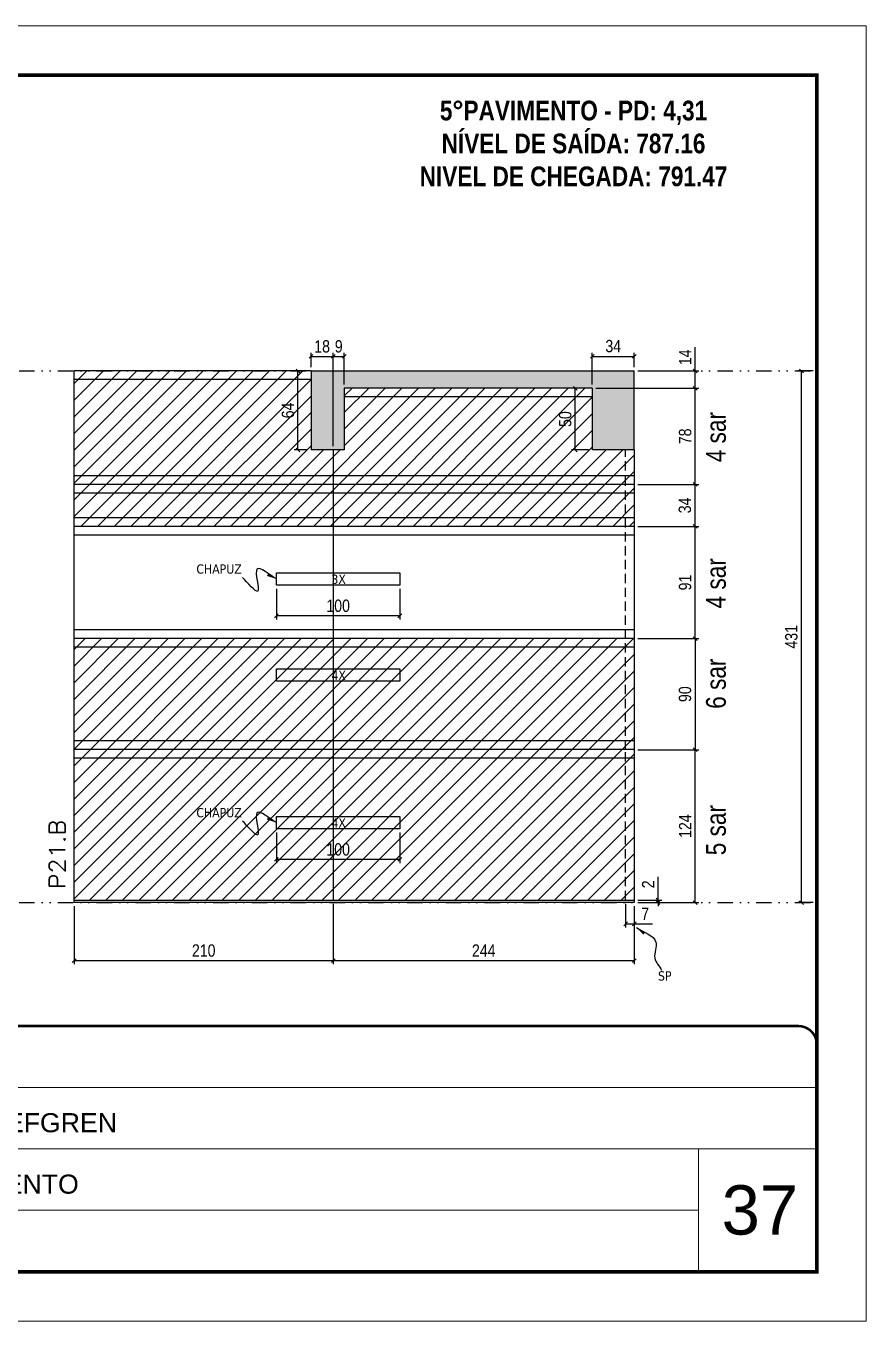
# Model space of a CAD drawing. Extents: x 14400 to 27878, y -21631 to 6985.
# Drawn here: x 15217 to 15898, y -4402 to -3352 of the extents above; entities that cross this region are included whole.
import ezdxf

# ---------------------------------------------------------------- set-up
doc = ezdxf.new("R2010")
doc.units = 0
for name, pattern in [('CONTINUO', [0]), ('DASHED', [0.75, 0.5, -0.25]), ('DIVIDE2', [0.625, 0.25, -0.125, 0, -0.125, 0, -0.125]), ('HIDDEN', [0.375, 0.25, -0.125])]:
    doc.linetypes.add(name, pattern=pattern)
for name, color, linetype, lineweight in [('CARIMBO', 255, 'Continuous', 9), ('Folhas', 255, 'Continuous', 9), ('Hachura', 251, 'Continuous', 9), ('SARRAFO DE PRESSAO', 251, 'DASHED', 9), ('Texto Seção', 7, 'Continuous', 15)]:
    doc.layers.add(name, color=color, linetype=linetype, lineweight=lineweight)
for name, color, linetype in [('COTA', 241, 'Continuous'), ('NOMENCLATURA', 7, 'Continuous'), ('Nível', 160, 'Continuous'), ('Painéis', 200, 'Continuous'), ('SARR_2.2x10', 60, 'Continuous'), ('SARR_2.2x7', 40, 'Continuous'), ('Sarrafo de Pressão', 42, 'HIDDEN'), ('texto', 7, 'Continuous')]:
    doc.layers.add(name, color=color, linetype=linetype)
doc.styles.add('ARIAL', font='arial.ttf')
doc.styles.add('ARIAL_NARROW', font='ARIALN.TTF', dxfattribs={"height": 0.2})
doc.styles.add('COTA TECNICA', font='techl___.ttf', dxfattribs={"height": 10})
doc.styles.add('COTA TECNICA-50', font='techl___.ttf', dxfattribs={"height": 10})
doc.styles.add('REGUA-120', font='ROMANS.shx', dxfattribs={"height": 15})
doc.styles.add('ROMANC', font='techb___.ttf', dxfattribs={"height": 2.5})
doc.styles.get("Standard").update_dxf_attribs({"font": 'arial.ttf'})
doc.dimstyles.new('COTA PAINEL-50', dxfattribs={"dimtxt": 10, "dimasz": 3, "dimexe": 3, "dimexo": 3, "dimgap": 3, "dimtad": 1, "dimdec": 1, "dimzin": 12, "dimdsep": 46, "dimtxsty": 'COTA TECNICA-50', "dimblk1": 'OBLIQUE', "dimblk2": 'OBLIQUE', "dimsah": 1, "dimcen": 0.9, "dimclrd": 4, "dimclre": 4, "dimclrt": 240, "dimadec": 1, "dimazin": 3, "dimtfac": 1, "dimtdec": 1, "dimtmove": 0, "dimatfit": 3, "dimfxl": 1, "dimtolj": 1, "dimtzin": 12, "dimarcsym": 0})
doc.dimstyles.new('PAINEL', dxfattribs={"dimtxt": 10, "dimasz": 3, "dimexe": 3, "dimexo": 3, "dimgap": 3, "dimtad": 1, "dimdec": 1, "dimzin": 12, "dimdsep": 46, "dimtxsty": 'COTA TECNICA', "dimblk1": 'OBLIQUE', "dimblk2": 'OBLIQUE', "dimsah": 1, "dimcen": 0.9, "dimclrd": 4, "dimclre": 4, "dimclrt": 240, "dimadec": 1, "dimazin": 3, "dimtfac": 1, "dimtdec": 1, "dimtmove": 0, "dimatfit": 3, "dimfxl": 1, "dimtolj": 1, "dimtzin": 12, "dimarcsym": 0})
doc.dimstyles.get("Standard").update_dxf_attribs({"dimtxt": 0.18, "dimasz": 0.18, "dimexe": 0.18, "dimexo": 0.0625, "dimgap": 0.09, "dimtad": 0, "dimtih": 1, "dimtoh": 1, "dimdec": 4, "dimzin": 0, "dimdsep": 46, "dimtxsty": 'Standard', "dimcen": 0.09, "dimadec": 0, "dimazin": 0, "dimtfac": 1, "dimtdec": 4, "dimtofl": 0, "dimtmove": 0, "dimatfit": 3, "dimfxl": 1, "dimtolj": 1, "dimtzin": 0, "dimarcsym": 0})

# ---------------------------------------------------------------- blocks, each defined once
blk = doc.blocks.new('9999999999')
at = {"color": 30, "linetype": 'CONTINUO'}
for p, q in [((98564.6, 34379.6), (99584, 34379.6)), ((98564.6, 34329.8), (99488, 34329.8)), ((99584, 34329.8), (99488, 34329.8)), ((99488, 34329.8), (99488, 34230.2)), ((98564.6, 34280), (99488, 34280))]:
    blk.add_line(p, q, dxfattribs=at)
at = {"color": 30, "linetype": 'CONTINUO', "const_width": 2}
blk.add_lwpolyline([(99584, 34230.2), (99584, 34414.4, 0.414214), (99569, 34429.4), (98229, 34429.4, 0.414214), (98214, 34414.4), (98214, 34245.2, 0.414214), (98229, 34230.2), (99584, 34230.2)], format="xyb", dxfattribs=at)
at = {"layer": 'Folhas'}
blk.add_lwpolyline([(98139, 34190.2), (99624, 34190.2), (99624, 35240.2), (98139, 35240.2)], close=True, dxfattribs=at)
at = {"layer": 'Folhas', "color": 30, "const_width": 3}
blk.add_lwpolyline([(98214, 34230.2), (99584, 34230.2), (99584, 35200.2), (98214, 35200.2)], close=True, dxfattribs=at)
at = {"color": 7, "linetype": 'Continuous', "ltscale": 5, "style": 'ARIAL'}
for s, p in [('LEAF LOEFGREN', (98837.7, 34343.3)), ('5°PAVIMENTO', (98837.7, 34293.5))]:
    blk.add_text(s, height=15.483, dxfattribs=at).set_placement(p)
blk = doc.blocks.new('_Oblique')
at = {"color": 0, "linetype": 'ByBlock', "lineweight": -2}
blk.add_line((-0.5, -0.5), (0.5, 0.5), dxfattribs=at)
blk = doc.blocks.new('*D1167')
at = {"layer": 'COTA', "color": 4, "lineweight": -2, "transparency": 16777216}
for p, q in [((15703.5, -4064.2), (15703.5, -4083.4)), ((15710.5, -4066.2), (15710.5, -4083.4)), ((15703.5, -4080.4), (15710.5, -4080.4)), ((15710.5, -4080.4), (15725.2, -4080.4))]:
    blk.add_line(p, q, dxfattribs=at)
at = {"layer": 'Defpoints', "color": 0, "transparency": 16777216}
for p in [(15703.5, -4061.2), (15710.5, -4063.2), (15710.5, -4080.4)]:
    blk.add_point(p, dxfattribs=at)
at = {"layer": 'COTA', "color": 4, "lineweight": -2, "transparency": 16777216, "xscale": 3, "yscale": 3, "zscale": 3, "rotation": 180}
blk.add_blockref('_Oblique', (15703.5, -4080.4), dxfattribs=at)
at = {"layer": 'COTA', "color": 4, "lineweight": -2, "transparency": 16777216, "xscale": 3, "yscale": 3, "zscale": 3}
blk.add_blockref('_Oblique', (15710.5, -4080.4), dxfattribs=at)
at = {"layer": 'COTA', "color": 240, "transparency": 16777216, "insert": (15719.4, -4072.3), "char_height": 10, "attachment_point": 5, "style": 'COTA TECNICA-50'}
blk.add_mtext('\\A1;7', dxfattribs=at)
blk = doc.blocks.new('*D1168')
at = {"layer": 'COTA', "color": 4, "lineweight": -2, "transparency": 16777216}
for p, q in [((15729.8, -4061.2), (15729.8, -4042.4)), ((15713.5, -4061.2), (15732.8, -4061.2)), ((15713.5, -4063.2), (15732.8, -4063.2)), ((15729.8, -4063.2), (15729.8, -4061.2)), ((15729.8, -4063.2), (15729.8, -4066.2))]:
    blk.add_line(p, q, dxfattribs=at)
at = {"layer": 'Defpoints', "color": 0, "transparency": 16777216}
for p in [(15710.5, -4061.2), (15710.5, -4063.2), (15729.8, -4063.2)]:
    blk.add_point(p, dxfattribs=at)
at = {"layer": 'COTA', "color": 4, "lineweight": -2, "transparency": 16777216, "xscale": 3, "yscale": 3, "zscale": 3}
for p, rotation in [((15729.8, -4061.2), 270), ((15729.8, -4063.2), 90)]:
    blk.add_blockref('_Oblique', p, dxfattribs=dict(at, rotation=rotation))
at = {"layer": 'COTA', "color": 240, "transparency": 16777216, "insert": (15721.8, -4048.4), "char_height": 10, "attachment_point": 5, "rotation": 90, "style": 'COTA TECNICA-50'}
blk.add_mtext('\\A1;2', dxfattribs=at)
blk = doc.blocks.new('*D1184')
at = {"layer": 'COTA', "color": 4, "linetype": 'ByBlock', "lineweight": -2, "transparency": 16777216}
for p, q in [((15420.5, -4006.3), (15420.5, -4031.2)), ((15520.5, -4006.3), (15520.5, -4031.2)), ((15520.5, -4028.2), (15420.5, -4028.2))]:
    blk.add_line(p, q, dxfattribs=at)
at = {"layer": 'Defpoints', "color": 0, "linetype": 'ByBlock', "transparency": 16777216}
for p in [(15420.5, -4003.3), (15520.5, -4003.3), (15420.5, -4028.2)]:
    blk.add_point(p, dxfattribs=at)
at = {"layer": 'COTA', "color": 4, "linetype": 'ByBlock', "lineweight": -2, "transparency": 16777216, "xscale": 3, "yscale": 3, "zscale": 3, "rotation": 180}
blk.add_blockref('_Oblique', (15420.5, -4028.2), dxfattribs=at)
at = {"layer": 'COTA', "color": 4, "linetype": 'ByBlock', "lineweight": -2, "transparency": 16777216, "xscale": 3, "yscale": 3, "zscale": 3}
blk.add_blockref('_Oblique', (15520.5, -4028.2), dxfattribs=at)
at = {"layer": 'COTA', "color": 240, "linetype": 'ByBlock', "transparency": 16777216, "insert": (15470.5, -4020.1), "char_height": 10, "attachment_point": 5, "style": 'COTA TECNICA'}
blk.add_mtext('\\A1;100', dxfattribs=at)
blk = doc.blocks.new('*D1185')
at = {"layer": 'COTA', "color": 4, "lineweight": -2, "transparency": 16777216}
for p, q in [((15256.5, -4066.2), (15256.5, -4113.2)), ((15466.5, -4064.2), (15466.5, -4113.2)), ((15256.5, -4110.2), (15466.5, -4110.2))]:
    blk.add_line(p, q, dxfattribs=at)
at = {"layer": 'Defpoints', "color": 0, "transparency": 16777216}
for p in [(15256.5, -4063.2), (15466.5, -4061.2), (15466.5, -4110.2)]:
    blk.add_point(p, dxfattribs=at)
at = {"layer": 'COTA', "color": 4, "lineweight": -2, "transparency": 16777216, "xscale": 3, "yscale": 3, "zscale": 3, "rotation": 180}
blk.add_blockref('_Oblique', (15256.5, -4110.2), dxfattribs=at)
at = {"layer": 'COTA', "color": 4, "lineweight": -2, "transparency": 16777216, "xscale": 3, "yscale": 3, "zscale": 3}
blk.add_blockref('_Oblique', (15466.5, -4110.2), dxfattribs=at)
at = {"layer": 'COTA', "color": 240, "transparency": 16777216, "insert": (15361.5, -4102.1), "char_height": 10, "attachment_point": 5, "style": 'COTA TECNICA'}
blk.add_mtext('\\A1;210', dxfattribs=at)
blk = doc.blocks.new('*D1186')
at = {"layer": 'COTA', "color": 4, "lineweight": -2, "transparency": 16777216}
for p, q in [((15466.5, -4064.2), (15466.5, -4113.2)), ((15710.5, -4066.2), (15710.5, -4113.2)), ((15466.5, -4110.2), (15710.5, -4110.2))]:
    blk.add_line(p, q, dxfattribs=at)
at = {"layer": 'Defpoints', "color": 0, "transparency": 16777216}
for p in [(15466.5, -4061.2), (15710.5, -4063.2), (15710.5, -4110.2)]:
    blk.add_point(p, dxfattribs=at)
at = {"layer": 'COTA', "color": 4, "lineweight": -2, "transparency": 16777216, "xscale": 3, "yscale": 3, "zscale": 3, "rotation": 180}
blk.add_blockref('_Oblique', (15466.5, -4110.2), dxfattribs=at)
at = {"layer": 'COTA', "color": 4, "lineweight": -2, "transparency": 16777216, "xscale": 3, "yscale": 3, "zscale": 3}
blk.add_blockref('_Oblique', (15710.5, -4110.2), dxfattribs=at)
at = {"layer": 'COTA', "color": 240, "transparency": 16777216, "insert": (15588.5, -4102.1), "char_height": 10, "attachment_point": 5, "style": 'COTA TECNICA'}
blk.add_mtext('\\A1;244', dxfattribs=at)
blk = doc.blocks.new('*D1194')
at = {"layer": 'COTA', "color": 4, "lineweight": -2, "transparency": 16777216}
for p, q in [((15713.5, -3939.2), (15762.9, -3939.2)), ((15759.9, -4063.2), (15759.9, -3939.2)), ((15713.5, -4063.2), (15762.9, -4063.2))]:
    blk.add_line(p, q, dxfattribs=at)
at = {"layer": 'Defpoints', "color": 0, "transparency": 16777216}
for p in [(15710.5, -3939.2), (15759.9, -3939.2), (15710.5, -4063.2)]:
    blk.add_point(p, dxfattribs=at)
at = {"layer": 'COTA', "color": 4, "lineweight": -2, "transparency": 16777216, "xscale": 3, "yscale": 3, "zscale": 3}
for p, rotation in [((15759.9, -3939.2), 90), ((15759.9, -4063.2), 270)]:
    blk.add_blockref('_Oblique', p, dxfattribs=dict(at, rotation=rotation))
at = {"layer": 'COTA', "color": 240, "transparency": 16777216, "insert": (15751.8, -4001.2), "char_height": 10, "attachment_point": 5, "rotation": 90, "style": 'COTA TECNICA'}
blk.add_mtext('\\A1;124', dxfattribs=at)
blk = doc.blocks.new('*D1195')
at = {"layer": 'COTA', "color": 4, "lineweight": -2, "transparency": 16777216}
for p, q in [((15679.5, -3646.2), (15762.9, -3646.2)), ((15759.9, -3724.2), (15759.9, -3646.2)), ((15713.5, -3724.2), (15762.9, -3724.2))]:
    blk.add_line(p, q, dxfattribs=at)
at = {"layer": 'Defpoints', "color": 0, "transparency": 16777216}
for p in [(15676.5, -3646.2), (15759.9, -3646.2), (15710.5, -3724.2)]:
    blk.add_point(p, dxfattribs=at)
at = {"layer": 'COTA', "color": 4, "lineweight": -2, "transparency": 16777216, "xscale": 3, "yscale": 3, "zscale": 3}
for p, rotation in [((15759.9, -3646.2), 90), ((15759.9, -3724.2), 270)]:
    blk.add_blockref('_Oblique', p, dxfattribs=dict(at, rotation=rotation))
at = {"layer": 'COTA', "color": 240, "transparency": 16777216, "insert": (15751.8, -3685.2), "char_height": 10, "attachment_point": 5, "rotation": 90, "style": 'COTA TECNICA'}
blk.add_mtext('\\A1;78', dxfattribs=at)
blk = doc.blocks.new('*D1196')
at = {"layer": 'COTA', "color": 4, "lineweight": -2, "transparency": 16777216}
for p, q in [((15673.5, -3646.2), (15659.7, -3646.2)), ((15662.7, -3696.2), (15662.7, -3646.2)), ((15673.5, -3696.2), (15659.7, -3696.2))]:
    blk.add_line(p, q, dxfattribs=at)
at = {"layer": 'Defpoints', "color": 0, "transparency": 16777216}
for p in [(15662.7, -3646.2), (15676.5, -3646.2), (15676.5, -3696.2)]:
    blk.add_point(p, dxfattribs=at)
at = {"layer": 'COTA', "color": 4, "lineweight": -2, "transparency": 16777216, "xscale": 3, "yscale": 3, "zscale": 3}
for p, rotation in [((15662.7, -3646.2), 90), ((15662.7, -3696.2), 270)]:
    blk.add_blockref('_Oblique', p, dxfattribs=dict(at, rotation=rotation))
at = {"layer": 'COTA', "color": 240, "transparency": 16777216, "insert": (15654.6, -3671.2), "char_height": 10, "attachment_point": 5, "rotation": 90, "style": 'COTA TECNICA'}
blk.add_mtext('\\A1;50', dxfattribs=at)
blk = doc.blocks.new('*D1197')
at = {"layer": 'COTA', "color": 4, "lineweight": -2, "transparency": 16777216}
for p, q in [((15445.5, -3632.2), (15434.9, -3632.2)), ((15437.9, -3696.2), (15437.9, -3632.2)), ((15445.5, -3696.2), (15434.9, -3696.2))]:
    blk.add_line(p, q, dxfattribs=at)
at = {"layer": 'Defpoints', "color": 0, "transparency": 16777216}
for p in [(15437.9, -3632.2), (15448.5, -3632.2), (15448.5, -3696.2)]:
    blk.add_point(p, dxfattribs=at)
at = {"layer": 'COTA', "color": 4, "lineweight": -2, "transparency": 16777216, "xscale": 3, "yscale": 3, "zscale": 3}
for p, rotation in [((15437.9, -3632.2), 90), ((15437.9, -3696.2), 270)]:
    blk.add_blockref('_Oblique', p, dxfattribs=dict(at, rotation=rotation))
at = {"layer": 'COTA', "color": 240, "transparency": 16777216, "insert": (15429.8, -3664.2), "char_height": 10, "attachment_point": 5, "rotation": 90, "style": 'COTA TECNICA'}
blk.add_mtext('\\A1;64', dxfattribs=at)
blk = doc.blocks.new('*D1285')
at = {"layer": 'COTA', "color": 4, "lineweight": -2, "transparency": 16777216}
for p, q in [((15713.5, -3849.2), (15762.9, -3849.2)), ((15759.9, -3849.2), (15759.9, -3939.2)), ((15713.5, -3939.2), (15762.9, -3939.2))]:
    blk.add_line(p, q, dxfattribs=at)
at = {"layer": 'Defpoints', "color": 0, "transparency": 16777216}
for p in [(15710.5, -3849.2), (15710.5, -3939.2), (15759.9, -3939.2)]:
    blk.add_point(p, dxfattribs=at)
at = {"layer": 'COTA', "color": 4, "lineweight": -2, "transparency": 16777216, "xscale": 3, "yscale": 3, "zscale": 3}
for p, rotation in [((15759.9, -3849.2), 90), ((15759.9, -3939.2), 270)]:
    blk.add_blockref('_Oblique', p, dxfattribs=dict(at, rotation=rotation))
at = {"layer": 'COTA', "color": 240, "transparency": 16777216, "insert": (15751.7, -3894.2), "char_height": 10, "attachment_point": 5, "rotation": 90, "style": 'COTA TECNICA'}
blk.add_mtext('\\A1;90', dxfattribs=at)
blk = doc.blocks.new('*D1790')
at = {"layer": 'COTA', "color": 4, "lineweight": -2, "transparency": 16777216}
for p, q in [((15713.5, -3758.2), (15762.9, -3758.2)), ((15759.9, -3849.2), (15759.9, -3758.2)), ((15713.5, -3849.2), (15762.9, -3849.2))]:
    blk.add_line(p, q, dxfattribs=at)
at = {"layer": 'Defpoints', "color": 0, "transparency": 16777216}
for p in [(15710.5, -3758.2), (15759.9, -3758.2), (15710.5, -3849.2)]:
    blk.add_point(p, dxfattribs=at)
at = {"layer": 'COTA', "color": 4, "lineweight": -2, "transparency": 16777216, "xscale": 3, "yscale": 3, "zscale": 3}
for p, rotation in [((15759.9, -3758.2), 90), ((15759.9, -3849.2), 270)]:
    blk.add_blockref('_Oblique', p, dxfattribs=dict(at, rotation=rotation))
at = {"layer": 'COTA', "color": 240, "transparency": 16777216, "insert": (15751.8, -3803.7), "char_height": 10, "attachment_point": 5, "rotation": 90, "style": 'COTA TECNICA'}
blk.add_mtext('\\A1;91', dxfattribs=at)
blk = doc.blocks.new('*D4051')
at = {"layer": 'COTA', "color": 4, "lineweight": -2, "transparency": 16777216}
for p, q in [((15855.5, -3632.2), (15843.1, -3632.2)), ((15846.1, -4063.2), (15846.1, -3632.2)), ((15855.5, -4063.2), (15843.1, -4063.2))]:
    blk.add_line(p, q, dxfattribs=at)
at = {"layer": 'Defpoints', "color": 0, "transparency": 16777216}
for p in [(15846.1, -3632.2), (15858.5, -3632.2), (15858.5, -4063.2)]:
    blk.add_point(p, dxfattribs=at)
at = {"layer": 'COTA', "color": 4, "lineweight": -2, "transparency": 16777216, "xscale": 3, "yscale": 3, "zscale": 3}
for p, rotation in [((15846.1, -3632.2), 90), ((15846.1, -4063.2), 270)]:
    blk.add_blockref('_Oblique', p, dxfattribs=dict(at, rotation=rotation))
at = {"layer": 'COTA', "color": 240, "transparency": 16777216, "insert": (15837.9, -3847.7), "char_height": 10, "attachment_point": 5, "rotation": 90, "style": 'COTA TECNICA'}
blk.add_mtext('\\A1;431', dxfattribs=at)
blk = doc.blocks.new('*D4055')
at = {"layer": 'COTA', "color": 4, "lineweight": -2, "transparency": 16777216}
for p, q in [((15759.9, -3632.2), (15759.9, -3613)), ((15713.5, -3632.2), (15762.9, -3632.2)), ((15759.9, -3646.2), (15759.9, -3632.2)), ((15679.5, -3646.2), (15762.9, -3646.2))]:
    blk.add_line(p, q, dxfattribs=at)
at = {"layer": 'Defpoints', "color": 0, "transparency": 16777216}
for p in [(15710.5, -3632.2), (15759.9, -3632.2), (15676.5, -3646.2)]:
    blk.add_point(p, dxfattribs=at)
at = {"layer": 'COTA', "color": 4, "lineweight": -2, "transparency": 16777216, "xscale": 3, "yscale": 3, "zscale": 3}
for p, rotation in [((15759.9, -3632.2), 90), ((15759.9, -3646.2), 270)]:
    blk.add_blockref('_Oblique', p, dxfattribs=dict(at, rotation=rotation))
at = {"layer": 'COTA', "color": 240, "transparency": 16777216, "insert": (15751.8, -3621.1), "char_height": 10, "attachment_point": 5, "rotation": 90, "style": 'COTA TECNICA'}
blk.add_mtext('\\A1;14', dxfattribs=at)
blk = doc.blocks.new('*D4056')
at = {"layer": 'COTA', "color": 4, "lineweight": -2, "transparency": 16777216}
for p, q in [((15713.5, -3724.2), (15762.9, -3724.2)), ((15759.9, -3758.2), (15759.9, -3724.2)), ((15713.5, -3758.2), (15762.9, -3758.2))]:
    blk.add_line(p, q, dxfattribs=at)
at = {"layer": 'Defpoints', "color": 0, "transparency": 16777216}
for p in [(15710.5, -3724.2), (15759.9, -3724.2), (15710.5, -3758.2)]:
    blk.add_point(p, dxfattribs=at)
at = {"layer": 'COTA', "color": 4, "lineweight": -2, "transparency": 16777216, "xscale": 3, "yscale": 3, "zscale": 3}
for p, rotation in [((15759.9, -3724.2), 90), ((15759.9, -3758.2), 270)]:
    blk.add_blockref('_Oblique', p, dxfattribs=dict(at, rotation=rotation))
at = {"layer": 'COTA', "color": 240, "transparency": 16777216, "insert": (15751.6, -3741.2), "char_height": 10, "attachment_point": 5, "rotation": 90, "style": 'COTA TECNICA'}
blk.add_mtext('\\A1;34', dxfattribs=at)
blk = doc.blocks.new('*D4057')
at = {"layer": 'COTA', "color": 4, "linetype": 'ByBlock', "lineweight": -2, "transparency": 16777216}
for p, q in [((15420.5, -3808.8), (15420.5, -3833.7)), ((15520.5, -3808.8), (15520.5, -3833.7)), ((15520.5, -3830.7), (15420.5, -3830.7))]:
    blk.add_line(p, q, dxfattribs=at)
at = {"layer": 'Defpoints', "color": 0, "linetype": 'ByBlock', "transparency": 16777216}
for p in [(15420.5, -3805.8), (15520.5, -3805.8), (15420.5, -3830.7)]:
    blk.add_point(p, dxfattribs=at)
at = {"layer": 'COTA', "color": 4, "linetype": 'ByBlock', "lineweight": -2, "transparency": 16777216, "xscale": 3, "yscale": 3, "zscale": 3, "rotation": 180}
blk.add_blockref('_Oblique', (15420.5, -3830.7), dxfattribs=at)
at = {"layer": 'COTA', "color": 4, "linetype": 'ByBlock', "lineweight": -2, "transparency": 16777216, "xscale": 3, "yscale": 3, "zscale": 3}
blk.add_blockref('_Oblique', (15520.5, -3830.7), dxfattribs=at)
at = {"layer": 'COTA', "color": 240, "linetype": 'ByBlock', "transparency": 16777216, "insert": (15470.5, -3822.6), "char_height": 10, "attachment_point": 5, "style": 'COTA TECNICA'}
blk.add_mtext('\\A1;100', dxfattribs=at)
blk = doc.blocks.new('*D4058')
at = {"layer": 'COTA', "color": 4, "lineweight": -2, "transparency": 16777216}
for p, q in [((15448.5, -3629.2), (15448.5, -3617.4)), ((15448.5, -3620.4), (15466.5, -3620.4)), ((15466.5, -3693.2), (15466.5, -3617.4))]:
    blk.add_line(p, q, dxfattribs=at)
at = {"layer": 'Defpoints', "color": 0, "transparency": 16777216}
for p in [(15466.5, -3620.4), (15448.5, -3632.2), (15466.5, -3696.2)]:
    blk.add_point(p, dxfattribs=at)
at = {"layer": 'COTA', "color": 4, "lineweight": -2, "transparency": 16777216, "xscale": 3, "yscale": 3, "zscale": 3, "rotation": 180}
blk.add_blockref('_Oblique', (15448.5, -3620.4), dxfattribs=at)
at = {"layer": 'COTA', "color": 4, "lineweight": -2, "transparency": 16777216, "xscale": 3, "yscale": 3, "zscale": 3}
blk.add_blockref('_Oblique', (15466.5, -3620.4), dxfattribs=at)
at = {"layer": 'COTA', "color": 240, "transparency": 16777216, "insert": (15457.5, -3612.3), "char_height": 10, "attachment_point": 5, "style": 'COTA TECNICA'}
blk.add_mtext('\\A1;18', dxfattribs=at)
blk = doc.blocks.new('*D4059')
at = {"layer": 'COTA', "color": 4, "lineweight": -2, "transparency": 16777216}
for p, q in [((15466.5, -3693.2), (15466.5, -3617.4)), ((15466.5, -3620.4), (15475.5, -3620.4)), ((15475.5, -3643.2), (15475.5, -3617.4))]:
    blk.add_line(p, q, dxfattribs=at)
at = {"layer": 'Defpoints', "color": 0, "transparency": 16777216}
for p in [(15475.5, -3620.4), (15475.5, -3646.2), (15466.5, -3696.2)]:
    blk.add_point(p, dxfattribs=at)
at = {"layer": 'COTA', "color": 4, "lineweight": -2, "transparency": 16777216, "xscale": 3, "yscale": 3, "zscale": 3, "rotation": 180}
blk.add_blockref('_Oblique', (15466.5, -3620.4), dxfattribs=at)
at = {"layer": 'COTA', "color": 4, "lineweight": -2, "transparency": 16777216, "xscale": 3, "yscale": 3, "zscale": 3}
blk.add_blockref('_Oblique', (15475.5, -3620.4), dxfattribs=at)
at = {"layer": 'COTA', "color": 240, "transparency": 16777216, "insert": (15471, -3612.3), "char_height": 10, "attachment_point": 5, "style": 'COTA TECNICA'}
blk.add_mtext('\\A1;9', dxfattribs=at)
blk = doc.blocks.new('*D4060')
at = {"layer": 'COTA', "color": 4, "lineweight": -2, "transparency": 16777216}
for p, q in [((15676.5, -3643.2), (15676.5, -3617.4)), ((15676.5, -3620.4), (15710.5, -3620.4)), ((15710.5, -3629.2), (15710.5, -3617.4))]:
    blk.add_line(p, q, dxfattribs=at)
at = {"layer": 'Defpoints', "color": 0, "transparency": 16777216}
for p in [(15710.5, -3620.4), (15710.5, -3632.2), (15676.5, -3646.2)]:
    blk.add_point(p, dxfattribs=at)
at = {"layer": 'COTA', "color": 4, "lineweight": -2, "transparency": 16777216, "xscale": 3, "yscale": 3, "zscale": 3, "rotation": 180}
blk.add_blockref('_Oblique', (15676.5, -3620.4), dxfattribs=at)
at = {"layer": 'COTA', "color": 4, "lineweight": -2, "transparency": 16777216, "xscale": 3, "yscale": 3, "zscale": 3}
blk.add_blockref('_Oblique', (15710.5, -3620.4), dxfattribs=at)
at = {"layer": 'COTA', "color": 240, "transparency": 16777216, "insert": (15693.5, -3612.1), "char_height": 10, "attachment_point": 5, "style": 'COTA TECNICA'}
blk.add_mtext('\\A1;34', dxfattribs=at)

msp = doc.modelspace()

# ---------------------------------------------------------------- hatches: boundary and pattern name
at = {"layer": 'COTA'}
h = msp.add_hatch(dxfattribs=at)
h.set_pattern_fill('AR-CONC', color=256, scale=0.03)
h.paths.add_polyline_path([(15710.49, -3632.17), (15448.49, -3632.17), (15448.49, -3696.17), (15475.49, -3696.17), (15475.49, -3646.17), (15676.49, -3646.17), (15676.49, -3696.17), (15710.49, -3696.17)])
at = {"layer": 'Hachura', "linetype": 'ByBlock'}
h = msp.add_hatch(dxfattribs=at)
h.set_pattern_fill('ANSI31', color=256, scale=3)
h.paths.add_polyline_path([(14823.75, -3632.17), (14619.75, -3632.17), (14619.75, -3696.17), (14823.75, -3696.17)])
h.paths.add_polyline_path([(14960.25, -3632.17), (14823.75, -3632.17), (14823.75, -3696.17), (14960.25, -3696.17)])
h.paths.add_polyline_path([(14960.25, -3696.17), (14823.75, -3696.17), (14823.75, -3740.17), (14960.25, -3740.17)])
h.paths.add_polyline_path([(14823.75, -3696.17), (14619.75, -3696.17), (14585.75, -3696.17), (14585.75, -3740.17), (14823.75, -3740.17)])
h.paths.add_polyline_path([(14823.75, -3831.17), (14585.75, -3831.17), (14585.75, -3939.17), (14823.75, -3939.17)])
h.paths.add_polyline_path([(15067.75, -3831.17), (14823.75, -3831.17), (14823.75, -3939.17), (15067.75, -3939.17)])
h.paths.add_polyline_path([(15067.75, -3939.17), (14823.75, -3939.17), (14823.75, -4061.17), (15067.75, -4061.17)])
h.paths.add_polyline_path([(14823.75, -3939.17), (14585.75, -3939.17), (14585.75, -4061.17), (14823.75, -4061.17)])
h.paths.add_polyline_path([(15466.49, -3939.17), (15256.49, -3939.17), (15256.49, -4061.17), (15466.49, -4061.17)])
h.paths.add_polyline_path([(15710.49, -3939.17), (15466.49, -3939.17), (15466.49, -4061.17), (15710.49, -4061.17)])
h.paths.add_polyline_path([(15710.49, -3849.17), (15466.49, -3849.17), (15466.49, -3939.17), (15710.49, -3939.17)])
h.paths.add_polyline_path([(15466.49, -3849.17), (15256.49, -3849.17), (15256.49, -3939.17), (15466.49, -3939.17)])
h.paths.add_polyline_path([(15466.49, -3724.17), (15256.49, -3724.17), (15256.49, -3758.17), (15466.49, -3758.17)])
h.paths.add_polyline_path([(15466.49, -3696.17), (15448.49, -3696.17), (15448.49, -3632.17), (15256.49, -3632.17), (15256.49, -3724.17), (15466.49, -3724.17)])
h.paths.add_polyline_path([(15710.49, -3696.17), (15676.49, -3696.17), (15676.49, -3646.17), (15475.49, -3646.17), (15475.49, -3696.17), (15466.49, -3696.17), (15466.49, -3724.17), (15710.49, -3724.17)])
h.paths.add_polyline_path([(15710.49, -3724.17), (15466.49, -3724.17), (15466.49, -3758.17), (15710.49, -3758.17)])

# ---------------------------------------------------------------- linework, layer by layer
at = {"layer": 'COTA'}
for p in [(15448.49, -3632.17), (15710.49, -3696.17)]:
    msp.add_line(p, (15710.49, -3632.17), dxfattribs=at)
at = {"layer": 'Nível', "color": 4, "linetype": 'DIVIDE2', "ltscale": 50}
for p, q in [((14488.47, -3632.17), (15858.47, -3632.17)), ((14488.47, -4063.17), (15858.47, -4063.17))]:
    msp.add_line(p, q, dxfattribs=at)
at = {"layer": 'Painéis'}
for p, q in [((15256.49, -4061.17), (15256.49, -3632.17)), ((15448.49, -3632.17), (15256.49, -3632.17)), ((15448.49, -3632.17), (15448.49, -3696.17)), ((15475.49, -3646.17), (15475.49, -3696.17)), ((15676.49, -3646.17), (15475.49, -3646.17)), ((15676.49, -3646.17), (15676.49, -3696.17)), ((15475.49, -3696.17), (15448.49, -3696.17)), ((15466.49, -3696.17), (15466.49, -4061.17)), ((15710.49, -3696.17), (15676.49, -3696.17)), ((15710.49, -3696.17), (15710.49, -4061.17)), ((15710.49, -3724.17), (15256.49, -3724.17)), ((15710.49, -3758.17), (15256.49, -3758.17)), ((15710.49, -3849.17), (15256.49, -3849.17)), ((15710.49, -3939.17), (15256.49, -3939.17))]:
    msp.add_line(p, q, dxfattribs=at)
msp.add_lwpolyline([(15256.49, -4061.17), (15710.49, -4061.17), (15710.49, -4063.17), (15256.49, -4063.17)], close=True, dxfattribs=at)
at = {"layer": 'SARR_2.2x10'}
for points in [[(15420.49, -3795.82), (15520.49, -3795.82), (15520.49, -3805.82), (15420.49, -3805.82)], [(15420.49, -3873.71), (15520.49, -3873.71), (15520.49, -3883.71), (15420.49, -3883.71)], [(15420.49, -3993.32), (15520.49, -3993.32), (15520.49, -4003.32), (15420.49, -4003.32)]]:
    msp.add_lwpolyline(points, close=True, dxfattribs=at)
at = {"layer": 'SARR_2.2x7'}
for p, q in [((15448.49, -3639.17), (15256.49, -3639.17)), ((15676.49, -3653.17), (15475.49, -3653.17)), ((15466.49, -3717.17), (15256.49, -3717.17)), ((15710.49, -3717.17), (15466.49, -3717.17)), ((15466.49, -3731.17), (15256.49, -3731.17)), ((15710.49, -3731.17), (15466.49, -3731.17)), ((15466.49, -3751.17), (15256.49, -3751.17)), ((15710.49, -3751.17), (15466.49, -3751.17)), ((15466.49, -3765.17), (15256.49, -3765.17)), ((15710.49, -3765.17), (15466.49, -3765.17)), ((15466.49, -3842.17), (15256.49, -3842.17)), ((15710.49, -3842.17), (15466.49, -3842.17)), ((15466.49, -3856.17), (15256.49, -3856.17)), ((15710.49, -3856.17), (15466.49, -3856.17)), ((15466.49, -3932.17), (15256.49, -3932.17)), ((15710.49, -3932.17), (15466.49, -3932.17)), ((15466.49, -3946.17), (15256.49, -3946.17)), ((15710.49, -3946.17), (15466.49, -3946.17))]:
    msp.add_line(p, q, dxfattribs=at)
at = {"layer": 'Sarrafo de Pressão', "ltscale": 30}
for p, q in [((15703.49, -3724.17), (15703.49, -3696.17)), ((15703.49, -3849.17), (15703.49, -3724.17)), ((15703.49, -3939.17), (15703.49, -3849.17)), ((15703.49, -4061.17), (15703.49, -3939.17))]:
    msp.add_line(p, q, dxfattribs=at)

# ---------------------------------------------------------------- block references
at = {"layer": 'SARRAFO DE PRESSAO', "color": 6, "linetype": 'ByBlock'}
msp.add_blockref('9999999999', (-83725.51, -38592.65), dxfattribs=at)

# ---------------------------------------------------------------- texts
at = {"layer": 'CARIMBO', "style": 'ARIAL'}
msp.add_text('37', height=40, dxfattribs=at).set_placement((15781.33, -4332.3))
at = {"layer": 'NOMENCLATURA', "style": 'ARIAL_NARROW'}
for s, p in [('4 sar', (15784.74, -3706.22)), ('4 sar', (15784.74, -3824.72)), ('6 sar', (15784.74, -3906.07)), ('5 sar', (15784.74, -4024.84))]:
    msp.add_text(s, height=16, rotation=90, dxfattribs=at).set_placement(p)
at = {"layer": 'NOMENCLATURA', "color": 2, "insert": (15661.31, -3386.39), "char_height": 16, "attachment_point": 2, "style": 'ROMANC'}
msp.add_mtext_dynamic_manual_height_columns('\\P5°PAVIMENTO - PD: 4,31\\PNÍVEL DE SAÍDA: 787.16\\PNIVEL DE CHEGADA: 791.47', width=432.3511, gutter_width=1, heights=[0], dxfattribs=at)
at = {"layer": 'texto', "color": 0, "char_height": 7.5, "attachment_point": 5}
for s, insert in [('{\\fTahoma|b0|i0|c0|p34;\\C4;CHAPUZ}', (15373.94, -3792.81)), ('{\\fTahoma|b0|i0|c0|p34;\\C4;3X}', (15470.89, -3801.12)), ('{\\fTahoma|b0|i0|c0|p34;\\C4;4X}', (15470.89, -3879)), ('{\\fTahoma|b0|i0|c0|p34;\\C4;CHAPUZ}', (15373.94, -3990.31)), ('{\\fTahoma|b0|i0|c0|p34;\\C4;4X}', (15470.89, -3998.62)), ('{\\fTahoma|b0|i0|c0|p34;\\C4;SP}', (15735.27, -4122.66))]:
    msp.add_mtext(s, dxfattribs=dict(at, insert=insert))
at = {"layer": 'Texto Seção', "style": 'REGUA-120', "width": 1.1}
msp.add_text('P21.B', height=13, rotation=90, dxfattribs=at).set_placement((15249.24, -4052.4))

# ---------------------------------------------------------------- dimensions: what is measured, and where the dimension line sits
at = {"layer": 'COTA'}
for base, p1, p2, dimstyle, picture, middle in [((15466.49, -3620.36), (15448.49, -3632.17), (15466.49, -3696.17), 'PAINEL', '*D4058', (15457.49, -3612.27)), ((15710.49, -3620.36), (15676.49, -3646.17), (15710.49, -3632.17), 'PAINEL', '*D4060', (15693.49, -3612.14)), ((15466.49, -4110.2), (15256.49, -4063.17), (15466.49, -4061.17), 'PAINEL', '*D1185', (15361.49, -4102.09)), ((15710.49, -4080.41), (15703.49, -4061.17), (15710.49, -4063.17), 'COTA PAINEL-50', '*D1167', (15719.36, -4072.33))]:
    dim = msp.add_linear_dim(base=base, p1=p1, p2=p2, dimstyle=dimstyle, dxfattribs=at)
    dim.commit()
    dim.dimension.update_dxf_attribs({"geometry": picture, "text_midpoint": middle})
dim = msp.add_linear_dim(base=(15475.49, -3620.36), p1=(15466.49, -3696.17), p2=(15475.49, -3646.17), dimstyle='PAINEL', override={"dimtmove": 1}, dxfattribs=at)
dim.commit()
dim.dimension.update_dxf_attribs({"geometry": '*D4059', "text_midpoint": (15470.99, -3620.36), "dimtype": 160})
for base, p1, p2, picture, middle in [((15759.86, -3632.17), (15676.49, -3646.17), (15710.49, -3632.17), '*D4055', (15751.79, -3621.11)), ((15437.86, -3632.17), (15448.49, -3696.17), (15448.49, -3632.17), '*D1197', (15429.76, -3664.17)), ((15846.09, -3632.17), (15858.47, -4063.17), (15858.47, -3632.17), '*D4051', (15837.87, -3847.67)), ((15662.73, -3646.17), (15676.49, -3696.17), (15676.49, -3646.17), '*D1196', (15654.62, -3671.17)), ((15759.86, -3646.17), (15710.49, -3724.17), (15676.49, -3646.17), '*D1195', (15751.77, -3685.17)), ((15759.86, -3724.17), (15710.49, -3758.17), (15710.49, -3724.17), '*D4056', (15751.64, -3741.17)), ((15759.86, -3758.17), (15710.49, -3849.17), (15710.49, -3758.17), '*D1790', (15751.77, -3803.67)), ((15759.86, -3939.17), (15710.49, -3849.17), (15710.49, -3939.17), '*D1285', (15751.73, -3894.17)), ((15759.86, -3939.17), (15710.49, -4063.17), (15710.49, -3939.17), '*D1194', (15751.79, -4001.17))]:
    dim = msp.add_linear_dim(base=base, p1=p1, p2=p2, angle=90, dimstyle='PAINEL', dxfattribs=at)
    dim.commit()
    dim.dimension.update_dxf_attribs({"geometry": picture, "text_midpoint": middle})
at = {"layer": 'COTA', "linetype": 'ByBlock'}
for base, p1, p2, picture, middle in [((15420.49, -3830.75), (15520.49, -3805.82), (15420.49, -3805.82), '*D4057', (15470.49, -3822.65)), ((15420.49, -4028.25), (15520.49, -4003.32), (15420.49, -4003.32), '*D1184', (15470.49, -4020.15))]:
    dim = msp.add_linear_dim(base=base, p1=p1, p2=p2, dimstyle='PAINEL', dxfattribs=at)
    dim.commit()
    dim.dimension.update_dxf_attribs({"geometry": picture, "text_midpoint": middle})
at = {"layer": 'COTA'}
dim = msp.add_linear_dim(base=(15729.75, -4063.17), p1=(15710.49, -4061.17), p2=(15710.49, -4063.17), angle=90, dimstyle='COTA PAINEL-50', dxfattribs=at)
dim.commit()
dim.dimension.update_dxf_attribs({"geometry": '*D1168', "text_midpoint": (15729.75, -4048.42), "dimtype": 160})
dim = msp.add_linear_dim(base=(15710.49, -4110.2), p1=(15466.49, -4061.17), p2=(15710.49, -4063.17), dimstyle='PAINEL', override={"dimtmove": 1}, dxfattribs=at)
dim.commit()
dim.dimension.update_dxf_attribs({"geometry": '*D1186', "text_midpoint": (15588.49, -4102.12)})

# ---------------------------------------------------------------- leaders
at = {"layer": 'COTA', "path_type": 1}
for points in [[(15420.49, -3800.82), (15404.71, -3792.81), (15405.29, -3810.68), (15392.86, -3799.54)], [(15420.49, -3998.32), (15404.71, -3990.31), (15405.29, -4008.18), (15392.86, -3997.04)], [(15712.32, -4083.35), (15728.11, -4095.18), (15727.18, -4108.19), (15732.74, -4117.97)]]:
    msp.add_leader(points, dimstyle='Standard', override={"dimasz": 8}, dxfattribs=at)

doc.saveas('drawing.dxf')
